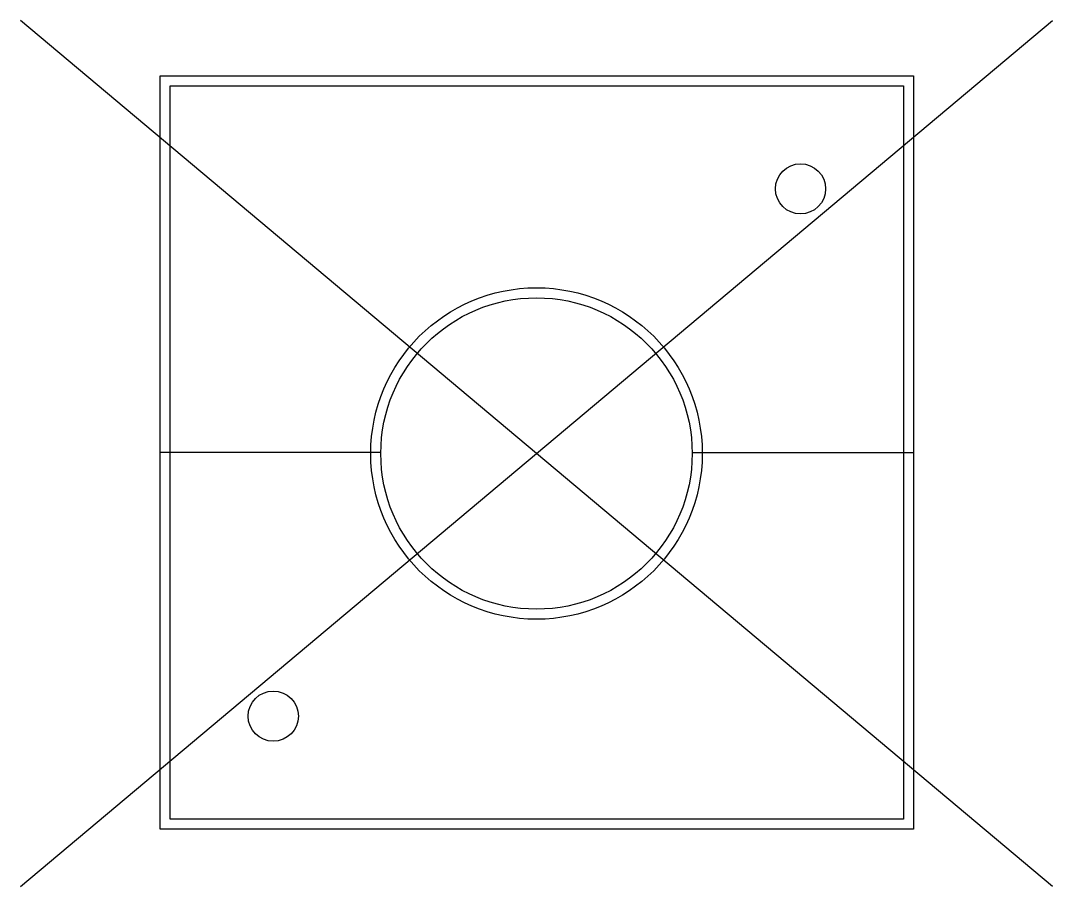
# Model space of a CAD drawing. Header units: metres. Extents: x -1.03 to 1.03, y -0.86 to 0.86.
import ezdxf

# ---------------------------------------------------------------- set-up
doc = ezdxf.new("R2010")
doc.units = ezdxf.units.M
doc.header["$LTSCALE"] = 0.2

msp = doc.modelspace()

# ---------------------------------------------------------------- linework, layer by layer
at = {"color": 0}
for p, q in [((-1.0273, -0.862), (1.0273, 0.862)), ((1.0273, -0.862), (-1.0273, 0.862))]:
    msp.add_line(p, q, dxfattribs=at)
at = {"flags": 128}
for points in [[(-0.7492, 0.752), (0.7508, 0.752), (0.7508, -0.748), (-0.7492, -0.748), (-0.7492, 0.752)], [(-0.31, 0.0021), (-0.7492, 0.002)], [(0.31, 0.0021), (0.7508, 0.002)]]:
    msp.add_lwpolyline(points, dxfattribs=at)
msp.add_lwpolyline([(-0.7292, 0.732), (0.7308, 0.732), (0.7308, -0.728), (-0.7292, -0.728)], close=True, dxfattribs=at)
for centre, radius in [((0.5258, 0.527), 0.05), ((0, 0), 0.33), ((0, 0), 0.31), ((-0.5242, -0.523), 0.05)]:
    msp.add_circle(centre, radius)

doc.saveas('drawing.dxf')
